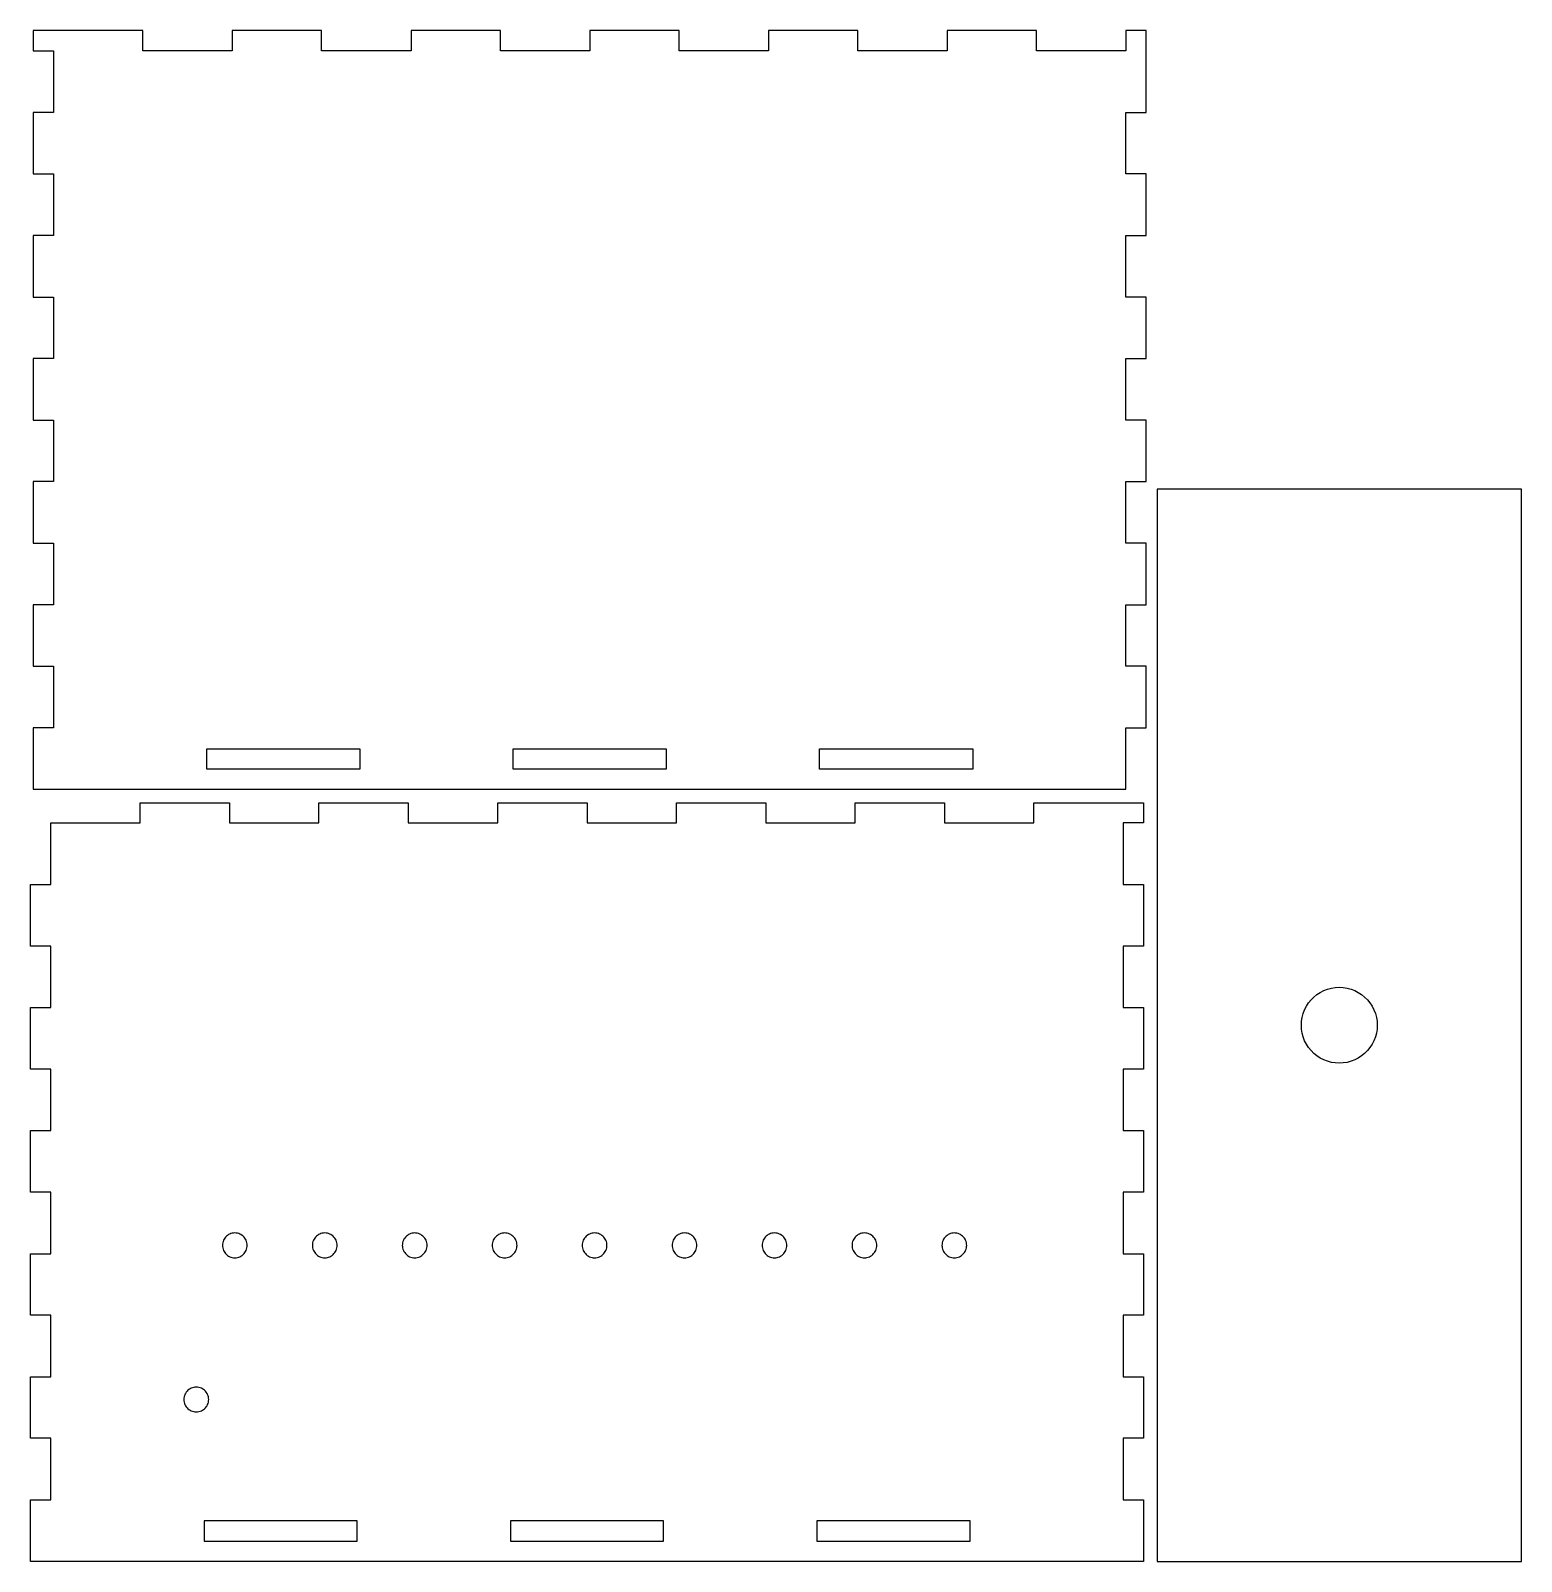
# Model space of a CAD drawing. Extents: x 3 to 297, y 3 to 597.
# Drawn here: x 2.6 to 297.4, y 2.6 to 305.3 of the extents above; entities that cross this region are included whole.
import ezdxf

# ---------------------------------------------------------------- set-up
doc = ezdxf.new("R2010")
doc.units = 0

msp = doc.modelspace()

# ---------------------------------------------------------------- linework, layer by layer
at = {"layer": 'Layer 1', "color": 7}
for points in [[(24.846016, 305.290992), (3.176669, 305.290992)], [(3.176669, 305.290992), (3.176669, 301.291)], [(24.846016, 301.291), (24.846016, 305.290992)], [(60.175784, 305.290992), (42.506932, 305.290992)], [(42.506932, 305.290992), (42.506932, 301.291)], [(60.175784, 301.291), (60.175784, 305.290992)], [(95.508198, 305.290992), (77.847283, 305.290992)], [(77.847283, 305.290992), (77.847283, 301.291)], [(95.508198, 301.291), (95.508198, 305.290992)], [(130.845904, 305.290992), (113.177051, 305.290992)], [(113.177051, 305.290992), (113.177051, 301.291)], [(130.845904, 301.291), (130.845904, 305.290992)], [(166.175672, 305.290992), (148.506819, 305.290992)], [(148.506819, 305.290992), (148.506819, 301.291)], [(166.175672, 301.291), (166.175672, 305.290992)], [(201.508086, 305.290992), (183.84717, 305.290992)], [(183.84717, 305.290992), (183.84717, 301.291)], [(201.508086, 301.291), (201.508086, 305.290992)], [(223.177433, 305.290992), (219.176938, 305.290992)], [(219.176938, 305.290992), (219.176938, 301.291)], [(223.177433, 289.124309), (223.177433, 305.290992)], [(3.176669, 301.291), (7.177164, 301.291)], [(7.177164, 301.291), (7.177164, 289.124309)], [(42.506932, 301.291), (24.846016, 301.291)], [(77.847283, 301.291), (60.175784, 301.291)], [(113.177051, 301.291), (95.508198, 301.291)], [(148.506819, 301.291), (130.845904, 301.291)], [(183.84717, 301.291), (166.175672, 301.291)], [(219.176938, 301.291), (201.508086, 301.291)], [(7.177164, 289.124309), (3.176669, 289.124309)], [(3.176669, 289.124309), (3.176669, 276.957725)], [(219.176938, 276.957725), (219.176938, 289.124309)], [(219.176938, 289.124309), (223.177433, 289.124309)], [(3.176669, 276.957725), (7.177164, 276.957725)], [(7.177164, 276.957725), (7.177164, 264.790981)], [(223.177433, 276.957725), (219.176938, 276.957725)], [(223.177433, 264.790981), (223.177433, 276.957725)], [(7.177164, 264.790981), (3.176669, 264.790981)], [(3.176669, 264.790981), (3.176669, 252.624397)], [(219.176938, 252.624397), (219.176938, 264.790981)], [(219.176938, 264.790981), (223.177433, 264.790981)], [(3.176669, 252.624397), (7.177164, 252.624397)], [(7.177164, 252.624397), (7.177164, 240.457812)], [(223.177433, 252.624397), (219.176938, 252.624397)], [(223.177433, 240.457812), (223.177433, 252.624397)], [(7.177164, 240.457812), (3.176669, 240.457812)], [(3.176669, 240.457812), (3.176669, 228.290963)], [(219.176938, 228.290963), (219.176938, 240.457812)], [(219.176938, 240.457812), (223.177433, 240.457812)], [(3.176669, 228.290963), (7.177164, 228.290963)], [(7.177164, 228.290963), (7.177164, 216.124378)], [(223.177433, 228.290963), (219.176938, 228.290963)], [(223.177433, 216.124378), (223.177433, 228.290963)], [(7.177164, 216.124378), (3.176669, 216.124378)], [(3.176669, 216.124378), (3.176669, 203.957793)], [(219.176938, 203.957793), (219.176938, 216.124378)], [(219.176938, 216.124378), (223.177433, 216.124378)], [(297.353913, 214.645065), (225.354, 214.645065)], [(225.354, 214.645065), (225.354, 2.645291)], [(297.353913, 2.645291), (297.353913, 214.645065)], [(3.176669, 203.957793), (7.177164, 203.957793)], [(7.177164, 203.957793), (7.177164, 191.791209)], [(223.177433, 203.957793), (219.176938, 203.957793)], [(223.177433, 191.791209), (223.177433, 203.957793)], [(7.177164, 191.791209), (3.176669, 191.791209)], [(3.176669, 191.791209), (3.176669, 179.624095)], [(219.176938, 179.624095), (219.176938, 191.791209)], [(219.176938, 191.791209), (223.177433, 191.791209)], [(3.176669, 179.624095), (7.177164, 179.624095)], [(7.177164, 179.624095), (7.177164, 167.458039)], [(223.177433, 179.624095), (219.176938, 179.624095)], [(223.177433, 167.458039), (223.177433, 179.624095)], [(7.177164, 167.458039), (3.176669, 167.458039)], [(3.176669, 167.458039), (3.176669, 155.29119)], [(219.176938, 155.29119), (219.176938, 167.458039)], [(219.176938, 167.458039), (223.177433, 167.458039)], [(37.466626, 163.291122), (67.74815, 163.291122)], [(37.466626, 159.291156), (37.466626, 163.291122)], [(67.74815, 163.291122), (67.74815, 159.291156)], [(98.037612, 163.291122), (128.31649, 163.291122)], [(98.037612, 159.291156), (98.037612, 163.291122)], [(128.31649, 163.291122), (128.31649, 159.291156)], [(158.605952, 163.291122), (188.887476, 163.291122)], [(158.605952, 159.291156), (158.605952, 163.291122)], [(188.887476, 163.291122), (188.887476, 159.291156)], [(67.74815, 159.291156), (37.466626, 159.291156)], [(128.31649, 159.291156), (98.037612, 159.291156)], [(188.887476, 159.291156), (158.605952, 159.291156)], [(3.176669, 155.29119), (219.176938, 155.29119)], [(24.315171, 148.644716), (24.315171, 152.644708)], [(24.315171, 152.644708), (41.976086, 152.644708)], [(41.976086, 152.644708), (41.976086, 148.644716)], [(59.644939, 148.644716), (59.644939, 152.644708)], [(59.644939, 152.644708), (77.311146, 152.644708)], [(77.311146, 152.644708), (77.311146, 148.644716)], [(94.977353, 148.644716), (94.977353, 152.644708)], [(94.977353, 152.644708), (112.646206, 152.644708)], [(112.646206, 152.644708), (112.646206, 148.644716)], [(130.312412, 148.644716), (130.312412, 152.644708)], [(130.312412, 152.644708), (147.978619, 152.644708)], [(147.978619, 152.644708), (147.978619, 148.644716)], [(165.644826, 148.644716), (165.644826, 152.644708)], [(165.644826, 152.644708), (183.311033, 152.644708)], [(183.311033, 152.644708), (183.311033, 148.644716)], [(200.97724, 148.644716), (200.97724, 152.644708)], [(200.97724, 152.644708), (222.643942, 152.644708)], [(222.643942, 152.644708), (222.643942, 148.644716)], [(6.646318, 136.478026), (6.646318, 148.644716)], [(6.646318, 148.644716), (24.315171, 148.644716)], [(41.976086, 148.644716), (59.644939, 148.644716)], [(77.311146, 148.644716), (94.977353, 148.644716)], [(112.646206, 148.644716), (130.312412, 148.644716)], [(147.978619, 148.644716), (165.644826, 148.644716)], [(183.311033, 148.644716), (200.97724, 148.644716)], [(218.646093, 148.644716), (218.646093, 136.478026)], [(222.643942, 148.644716), (218.646093, 148.644716)], [(2.645823, 124.311441), (2.645823, 136.478026)], [(2.645823, 136.478026), (6.646318, 136.478026)], [(218.646093, 136.478026), (222.643942, 136.478026)], [(222.643942, 136.478026), (222.643942, 124.311441)], [(6.646318, 124.311441), (2.645823, 124.311441)], [(6.646318, 112.144698), (6.646318, 124.311441)], [(222.643942, 124.311441), (218.646093, 124.311441)], [(218.646093, 124.311441), (218.646093, 112.144698)], [(256.945475, 114.713125), (257.604022, 115.140162)], [(257.604022, 115.140162), (258.303579, 115.497349)], [(258.303579, 115.497349), (259.036474, 115.778336)], [(259.036474, 115.778336), (259.794769, 115.981271)], [(259.794769, 115.981271), (260.569997, 116.104302)], [(260.569997, 116.104302), (261.353957, 116.145312)], [(261.353957, 116.145312), (262.137916, 116.104302)], [(262.137916, 116.104302), (262.913144, 115.981271)], [(262.913144, 115.981271), (263.671439, 115.778336)], [(263.671439, 115.778336), (264.404334, 115.497349)], [(264.404334, 115.497349), (265.103892, 115.140162)], [(265.103892, 115.140162), (265.762439, 114.713125)], [(2.645823, 99.978113), (2.645823, 112.144698)], [(2.645823, 112.144698), (6.646318, 112.144698)], [(218.646093, 112.144698), (222.643942, 112.144698)], [(222.643942, 112.144698), (222.643942, 99.978113)], [(254.502315, 111.696349), (254.858709, 112.395113)], [(254.858709, 112.395113), (255.286275, 113.053131)], [(255.286275, 113.053131), (255.780251, 113.663259)], [(255.780251, 113.663259), (256.335346, 114.219148)], [(256.335346, 114.219148), (256.945475, 114.713125)], [(265.762439, 114.713125), (266.372567, 114.219148)], [(266.372567, 114.219148), (266.927662, 113.663259)], [(266.927662, 113.663259), (267.421639, 113.053131)], [(267.421639, 113.053131), (267.849205, 112.395113)], [(267.849205, 112.395113), (268.205598, 111.696349)], [(253.854087, 108.645178), (253.895097, 109.429138)], [(253.895097, 109.429138), (254.017864, 110.204366)], [(254.017864, 110.204366), (254.221064, 110.96319)], [(254.221064, 110.96319), (254.502315, 111.696349)], [(268.205598, 111.696349), (268.48685, 110.96319)], [(268.48685, 110.96319), (268.69005, 110.204366)], [(268.69005, 110.204366), (268.812816, 109.429138)], [(268.812816, 109.429138), (268.853826, 108.645178)], [(253.895097, 107.861219), (253.854087, 108.645178)], [(254.017864, 107.086255), (253.895097, 107.861219)], [(254.221064, 106.327166), (254.017864, 107.086255)], [(254.502315, 105.594272), (254.221064, 106.327166)], [(268.48685, 106.327166), (268.205598, 105.594272)], [(268.69005, 107.086255), (268.48685, 106.327166)], [(268.812816, 107.861219), (268.69005, 107.086255)], [(268.853826, 108.645178), (268.812816, 107.861219)], [(254.858709, 104.895243), (254.502315, 105.594272)], [(255.286275, 104.237225), (254.858709, 104.895243)], [(255.780251, 103.627362), (255.286275, 104.237225)], [(256.335346, 103.071208), (255.780251, 103.627362)], [(256.945475, 102.577761), (256.335346, 103.071208)], [(266.372567, 103.071208), (265.762439, 102.577761)], [(266.927662, 103.627362), (266.372567, 103.071208)], [(267.421639, 104.237225), (266.927662, 103.627362)], [(267.849205, 104.895243), (267.421639, 104.237225)], [(268.205598, 105.594272), (267.849205, 104.895243)], [(6.646318, 99.978113), (2.645823, 99.978113)], [(6.646318, 87.811528), (6.646318, 99.978113)], [(222.643942, 99.978113), (218.646093, 99.978113)], [(218.646093, 99.978113), (218.646093, 87.811528)], [(257.604022, 102.14993), (256.945475, 102.577761)], [(258.303579, 101.793537), (257.604022, 102.14993)], [(259.036474, 101.512285), (258.303579, 101.793537)], [(259.794769, 101.309085), (259.036474, 101.512285)], [(260.569997, 101.186319), (259.794769, 101.309085)], [(261.353957, 101.145308), (260.569997, 101.186319)], [(262.137916, 101.186319), (261.353957, 101.145308)], [(262.913144, 101.309085), (262.137916, 101.186319)], [(263.671439, 101.512285), (262.913144, 101.309085)], [(264.404334, 101.793537), (263.671439, 101.512285)], [(265.103892, 102.14993), (264.404334, 101.793537)], [(265.762439, 102.577761), (265.103892, 102.14993)], [(2.645823, 75.644679), (2.645823, 87.811528)], [(2.645823, 87.811528), (6.646318, 87.811528)], [(218.646093, 87.811528), (222.643942, 87.811528)], [(222.643942, 87.811528), (222.643942, 75.644679)], [(6.646318, 75.644679), (2.645823, 75.644679)], [(6.646318, 63.478094), (6.646318, 75.644679)], [(222.643942, 75.644679), (218.646093, 75.644679)], [(218.646093, 75.644679), (218.646093, 63.478094)], [(41.195566, 66.764215), (41.034171, 66.564984)], [(41.375483, 66.945455), (41.195566, 66.764215)], [(41.57392, 67.10685), (41.375483, 66.945455)], [(41.79617, 67.24655), (41.57392, 67.10685)], [(42.015774, 67.362967), (41.79617, 67.24655)], [(42.253898, 67.455041), (42.015774, 67.362967)], [(42.505252, 67.521187), (42.253898, 67.455041)], [(42.75396, 67.561404), (42.505252, 67.521187)], [(43.015897, 67.574898), (42.75396, 67.561404)], [(43.275189, 67.561404), (43.015897, 67.574898)], [(43.523897, 67.521187), (43.275189, 67.561404)], [(43.775251, 67.455041), (43.523897, 67.521187)], [(44.016021, 67.362967), (43.775251, 67.455041)], [(44.235625, 67.24655), (44.016021, 67.362967)], [(44.455229, 67.10685), (44.235625, 67.24655)], [(44.656312, 66.945455), (44.455229, 67.10685)], [(44.836229, 66.764215), (44.656312, 66.945455)], [(44.994978, 66.564984), (44.836229, 66.764215)], [(58.972898, 66.764215), (58.814148, 66.564984)], [(59.15546, 66.945455), (58.972898, 66.764215)], [(59.353898, 67.10685), (59.15546, 66.945455)], [(59.570856, 67.24655), (59.353898, 67.10685)], [(59.798397, 67.362967), (59.570856, 67.24655)], [(60.039168, 67.455041), (59.798397, 67.362967)], [(60.28523, 67.521187), (60.039168, 67.455041)], [(60.53923, 67.561404), (60.28523, 67.521187)], [(60.795875, 67.574898), (60.53923, 67.561404)], [(61.049875, 67.561404), (60.795875, 67.574898)], [(61.303874, 67.521187), (61.049875, 67.561404)], [(61.552582, 67.455041), (61.303874, 67.521187)], [(61.790707, 67.362967), (61.552582, 67.455041)], [(62.020894, 67.24655), (61.790707, 67.362967)], [(62.235207, 67.10685), (62.020894, 67.24655)], [(62.433644, 66.945455), (62.235207, 67.10685)], [(62.616206, 66.764215), (62.433644, 66.945455)], [(62.777602, 66.564984), (62.616206, 66.764215)], [(76.752876, 66.764215), (76.594126, 66.564984)], [(76.935438, 66.945455), (76.752876, 66.764215)], [(77.133875, 67.10685), (76.935438, 66.945455)], [(77.350833, 67.24655), (77.133875, 67.10685)], [(77.578375, 67.362967), (77.350833, 67.24655)], [(77.819145, 67.455041), (77.578375, 67.362967)], [(78.065207, 67.521187), (77.819145, 67.455041)], [(78.319207, 67.561404), (78.065207, 67.521187)], [(78.575853, 67.574898), (78.319207, 67.561404)], [(78.829852, 67.561404), (78.575853, 67.574898)], [(79.083852, 67.521187), (78.829852, 67.561404)], [(79.33256, 67.455041), (79.083852, 67.521187)], [(79.573331, 67.362967), (79.33256, 67.455041)], [(79.800872, 67.24655), (79.573331, 67.362967)], [(80.015184, 67.10685), (79.800872, 67.24655)], [(80.213621, 66.945455), (80.015184, 67.10685)], [(80.396184, 66.764215), (80.213621, 66.945455)], [(80.557579, 66.564984), (80.396184, 66.764215)], [(94.532853, 66.764215), (94.374104, 66.564984)], [(94.715416, 66.945455), (94.532853, 66.764215)], [(94.913853, 67.10685), (94.715416, 66.945455)], [(95.130811, 67.24655), (94.913853, 67.10685)], [(95.358352, 67.362967), (95.130811, 67.24655)], [(95.599123, 67.455041), (95.358352, 67.362967)], [(95.845185, 67.521187), (95.599123, 67.455041)], [(96.099185, 67.561404), (95.845185, 67.521187)], [(96.35583, 67.574898), (96.099185, 67.561404)], [(96.60983, 67.561404), (96.35583, 67.574898)], [(96.86383, 67.521187), (96.60983, 67.561404)], [(97.112538, 67.455041), (96.86383, 67.521187)], [(97.350662, 67.362967), (97.112538, 67.455041)], [(97.58085, 67.24655), (97.350662, 67.362967)], [(97.795162, 67.10685), (97.58085, 67.24655)], [(97.993599, 66.945455), (97.795162, 67.10685)], [(98.176161, 66.764215), (97.993599, 66.945455)], [(98.337557, 66.564984), (98.176161, 66.764215)], [(112.312831, 66.764215), (112.154081, 66.564984)], [(112.495393, 66.945455), (112.312831, 66.764215)], [(112.693831, 67.10685), (112.495393, 66.945455)], [(112.910789, 67.24655), (112.693831, 67.10685)], [(113.13833, 67.362967), (112.910789, 67.24655)], [(113.3791, 67.455041), (113.13833, 67.362967)], [(113.625163, 67.521187), (113.3791, 67.455041)], [(113.879162, 67.561404), (113.625163, 67.521187)], [(114.135808, 67.574898), (113.879162, 67.561404)], [(114.389808, 67.561404), (114.135808, 67.574898)], [(114.643807, 67.521187), (114.389808, 67.561404)], [(114.892515, 67.455041), (114.643807, 67.521187)], [(115.133286, 67.362967), (114.892515, 67.455041)], [(115.360827, 67.24655), (115.133286, 67.362967)], [(115.575139, 67.10685), (115.360827, 67.24655)], [(115.773577, 66.945455), (115.575139, 67.10685)], [(115.956139, 66.764215), (115.773577, 66.945455)], [(116.117535, 66.564984), (115.956139, 66.764215)], [(130.092809, 66.764215), (129.934059, 66.564984)], [(130.275371, 66.945455), (130.092809, 66.764215)], [(130.473808, 67.10685), (130.275371, 66.945455)], [(130.690766, 67.24655), (130.473808, 67.10685)], [(130.918308, 67.362967), (130.690766, 67.24655)], [(131.159078, 67.455041), (130.918308, 67.362967)], [(131.40514, 67.521187), (131.159078, 67.455041)], [(131.65914, 67.561404), (131.40514, 67.521187)], [(131.915785, 67.574898), (131.65914, 67.561404)], [(132.169785, 67.561404), (131.915785, 67.574898)], [(132.423785, 67.521187), (132.169785, 67.561404)], [(132.672493, 67.455041), (132.423785, 67.521187)], [(132.910618, 67.362967), (132.672493, 67.455041)], [(133.140805, 67.24655), (132.910618, 67.362967)], [(133.355117, 67.10685), (133.140805, 67.24655)], [(133.553554, 66.945455), (133.355117, 67.10685)], [(133.736117, 66.764215), (133.553554, 66.945455)], [(133.897512, 66.564984), (133.736117, 66.764215)], [(147.872786, 66.764215), (147.714036, 66.564984)], [(148.055348, 66.945455), (147.872786, 66.764215)], [(148.253786, 67.10685), (148.055348, 66.945455)], [(148.470744, 67.24655), (148.253786, 67.10685)], [(148.698285, 67.362967), (148.470744, 67.24655)], [(148.939056, 67.455041), (148.698285, 67.362967)], [(149.185118, 67.521187), (148.939056, 67.455041)], [(149.439118, 67.561404), (149.185118, 67.521187)], [(149.695763, 67.574898), (149.439118, 67.561404)], [(149.949763, 67.561404), (149.695763, 67.574898)], [(150.203762, 67.521187), (149.949763, 67.561404)], [(150.45247, 67.455041), (150.203762, 67.521187)], [(150.693241, 67.362967), (150.45247, 67.455041)], [(150.920782, 67.24655), (150.693241, 67.362967)], [(151.135095, 67.10685), (150.920782, 67.24655)], [(151.333532, 66.945455), (151.135095, 67.10685)], [(151.516094, 66.764215), (151.333532, 66.945455)], [(151.67749, 66.564984), (151.516094, 66.764215)], [(165.652764, 66.764215), (165.494014, 66.564984)], [(165.835326, 66.945455), (165.652764, 66.764215)], [(166.033763, 67.10685), (165.835326, 66.945455)], [(166.250721, 67.24655), (166.033763, 67.10685)], [(166.478263, 67.362967), (166.250721, 67.24655)], [(166.719033, 67.455041), (166.478263, 67.362967)], [(166.965095, 67.521187), (166.719033, 67.455041)], [(167.219095, 67.561404), (166.965095, 67.521187)], [(167.475741, 67.574898), (167.219095, 67.561404)], [(167.72974, 67.561404), (167.475741, 67.574898)], [(167.98374, 67.521187), (167.72974, 67.561404)], [(168.232448, 67.455041), (167.98374, 67.521187)], [(168.470573, 67.362967), (168.232448, 67.455041)], [(168.70076, 67.24655), (168.470573, 67.362967)], [(168.915072, 67.10685), (168.70076, 67.24655)], [(169.113509, 66.945455), (168.915072, 67.10685)], [(169.296072, 66.764215), (169.113509, 66.945455)], [(169.457467, 66.564984), (169.296072, 66.764215)], [(183.432741, 66.764215), (183.273992, 66.564984)], [(183.615304, 66.945455), (183.432741, 66.764215)], [(183.813741, 67.10685), (183.615304, 66.945455)], [(184.030699, 67.24655), (183.813741, 67.10685)], [(184.25824, 67.362967), (184.030699, 67.24655)], [(184.499011, 67.455041), (184.25824, 67.362967)], [(184.745073, 67.521187), (184.499011, 67.455041)], [(184.999073, 67.561404), (184.745073, 67.521187)], [(185.255718, 67.574898), (184.999073, 67.561404)], [(185.509718, 67.561404), (185.255718, 67.574898)], [(185.763718, 67.521187), (185.509718, 67.561404)], [(186.012426, 67.455041), (185.763718, 67.521187)], [(186.253196, 67.362967), (186.012426, 67.455041)], [(186.480738, 67.24655), (186.253196, 67.362967)], [(186.69505, 67.10685), (186.480738, 67.24655)], [(186.893487, 66.945455), (186.69505, 67.10685)], [(187.076049, 66.764215), (186.893487, 66.945455)], [(187.237445, 66.564984), (187.076049, 66.764215)], [(40.576442, 65.380975), (40.565859, 65.124859)], [(40.565859, 65.124859), (40.576442, 64.868743)], [(40.61613, 65.634181), (40.576442, 65.380975)], [(40.576442, 64.868743), (40.61613, 64.615537)], [(40.684921, 65.881831), (40.61613, 65.634181)], [(40.61613, 64.615537), (40.684921, 64.367622)], [(40.774879, 66.121279), (40.684921, 65.881831)], [(40.684921, 64.367622), (40.774879, 64.128439)], [(40.893942, 66.349878), (40.774879, 66.121279)], [(40.774879, 64.128439), (40.893942, 63.89984)], [(41.034171, 66.564984), (40.893942, 66.349878)], [(40.893942, 63.89984), (41.034171, 63.684734)], [(41.034171, 63.684734), (41.195566, 63.485503)], [(44.836229, 63.485503), (44.994978, 63.684734)], [(45.135207, 66.349878), (44.994978, 66.564984)], [(44.994978, 63.684734), (45.135207, 63.89984)], [(45.25427, 66.121279), (45.135207, 66.349878)], [(45.135207, 63.89984), (45.25427, 64.128439)], [(45.344228, 65.881831), (45.25427, 66.121279)], [(45.25427, 64.128439), (45.344228, 64.367622)], [(45.415665, 65.634181), (45.344228, 65.881831)], [(45.344228, 64.367622), (45.415665, 64.615537)], [(45.455353, 65.380975), (45.415665, 65.634181)], [(45.415665, 64.615537), (45.455353, 64.868743)], [(45.465936, 65.124859), (45.455353, 65.380975)], [(45.455353, 64.868743), (45.465936, 65.124859)], [(58.359066, 65.380975), (58.345836, 65.124859)], [(58.345836, 65.124859), (58.359066, 64.868743)], [(58.398753, 65.634181), (58.359066, 65.380975)], [(58.359066, 64.868743), (58.398753, 64.615537)], [(58.464899, 65.881831), (58.398753, 65.634181)], [(58.398753, 64.615537), (58.464899, 64.367622)], [(58.557503, 66.121279), (58.464899, 65.881831)], [(58.464899, 64.367622), (58.557503, 64.128439)], [(58.673919, 66.349878), (58.557503, 66.121279)], [(58.557503, 64.128439), (58.673919, 63.89984)], [(58.814148, 66.564984), (58.673919, 66.349878)], [(58.673919, 63.89984), (58.814148, 63.684734)], [(58.814148, 63.684734), (58.972898, 63.485503)], [(62.616206, 63.485503), (62.777602, 63.684734)], [(62.917831, 66.349878), (62.777602, 66.564984)], [(62.777602, 63.684734), (62.917831, 63.89984)], [(63.034247, 66.121279), (62.917831, 66.349878)], [(62.917831, 63.89984), (63.034247, 64.128439)], [(63.124205, 65.881831), (63.034247, 66.121279)], [(63.034247, 64.128439), (63.124205, 64.367622)], [(63.190351, 65.634181), (63.124205, 65.881831)], [(63.124205, 64.367622), (63.190351, 64.615537)], [(63.232684, 65.380975), (63.190351, 65.634181)], [(63.190351, 64.615537), (63.232684, 64.868743)], [(63.245914, 65.124859), (63.232684, 65.380975)], [(63.232684, 64.868743), (63.245914, 65.124859)], [(76.139043, 65.380975), (76.125814, 65.124859)], [(76.125814, 65.124859), (76.139043, 64.868743)], [(76.178731, 65.634181), (76.139043, 65.380975)], [(76.139043, 64.868743), (76.178731, 64.615537)], [(76.244876, 65.881831), (76.178731, 65.634181)], [(76.178731, 64.615537), (76.244876, 64.367622)], [(76.33748, 66.121279), (76.244876, 65.881831)], [(76.244876, 64.367622), (76.33748, 64.128439)], [(76.453897, 66.349878), (76.33748, 66.121279)], [(76.33748, 64.128439), (76.453897, 63.89984)], [(76.594126, 66.564984), (76.453897, 66.349878)], [(76.453897, 63.89984), (76.594126, 63.684734)], [(76.594126, 63.684734), (76.752876, 63.485503)], [(80.396184, 63.485503), (80.557579, 63.684734)], [(80.697808, 66.349878), (80.557579, 66.564984)], [(80.557579, 63.684734), (80.697808, 63.89984)], [(80.814225, 66.121279), (80.697808, 66.349878)], [(80.697808, 63.89984), (80.814225, 64.128439)], [(80.904183, 65.881831), (80.814225, 66.121279)], [(80.814225, 64.128439), (80.904183, 64.367622)], [(80.970329, 65.634181), (80.904183, 65.881831)], [(80.904183, 64.367622), (80.970329, 64.615537)], [(81.012662, 65.380975), (80.970329, 65.634181)], [(80.970329, 64.615537), (81.012662, 64.868743)], [(81.025891, 65.124859), (81.012662, 65.380975)], [(81.012662, 64.868743), (81.025891, 65.124859)], [(93.919021, 65.380975), (93.905792, 65.124859)], [(93.905792, 65.124859), (93.919021, 64.868743)], [(93.958708, 65.634181), (93.919021, 65.380975)], [(93.919021, 64.868743), (93.958708, 64.615537)], [(94.024854, 65.881831), (93.958708, 65.634181)], [(93.958708, 64.615537), (94.024854, 64.367622)], [(94.117458, 66.121279), (94.024854, 65.881831)], [(94.024854, 64.367622), (94.117458, 64.128439)], [(94.233875, 66.349878), (94.117458, 66.121279)], [(94.117458, 64.128439), (94.233875, 63.89984)], [(94.374104, 66.564984), (94.233875, 66.349878)], [(94.233875, 63.89984), (94.374104, 63.684734)], [(94.374104, 63.684734), (94.532853, 63.485503)], [(98.176161, 63.485503), (98.337557, 63.684734)], [(98.477786, 66.349878), (98.337557, 66.564984)], [(98.337557, 63.684734), (98.477786, 63.89984)], [(98.594202, 66.121279), (98.477786, 66.349878)], [(98.477786, 63.89984), (98.594202, 64.128439)], [(98.684161, 65.881831), (98.594202, 66.121279)], [(98.594202, 64.128439), (98.684161, 64.367622)], [(98.750306, 65.634181), (98.684161, 65.881831)], [(98.684161, 64.367622), (98.750306, 64.615537)], [(98.79264, 65.380975), (98.750306, 65.634181)], [(98.750306, 64.615537), (98.79264, 64.868743)], [(98.805869, 65.124859), (98.79264, 65.380975)], [(98.79264, 64.868743), (98.805869, 65.124859)], [(111.698998, 65.380975), (111.685769, 65.124859)], [(111.685769, 65.124859), (111.698998, 64.868743)], [(111.738686, 65.634181), (111.698998, 65.380975)], [(111.698998, 64.868743), (111.738686, 64.615537)], [(111.804832, 65.881831), (111.738686, 65.634181)], [(111.738686, 64.615537), (111.804832, 64.367622)], [(111.897436, 66.121279), (111.804832, 65.881831)], [(111.804832, 64.367622), (111.897436, 64.128439)], [(112.013852, 66.349878), (111.897436, 66.121279)], [(111.897436, 64.128439), (112.013852, 63.89984)], [(112.154081, 66.564984), (112.013852, 66.349878)], [(112.013852, 63.89984), (112.154081, 63.684734)], [(112.154081, 63.684734), (112.312831, 63.485503)], [(115.956139, 63.485503), (116.117535, 63.684734)], [(116.257764, 66.349878), (116.117535, 66.564984)], [(116.117535, 63.684734), (116.257764, 63.89984)], [(116.37418, 66.121279), (116.257764, 66.349878)], [(116.257764, 63.89984), (116.37418, 64.128439)], [(116.464138, 65.881831), (116.37418, 66.121279)], [(116.37418, 64.128439), (116.464138, 64.367622)], [(116.530284, 65.634181), (116.464138, 65.881831)], [(116.464138, 64.367622), (116.530284, 64.615537)], [(116.572617, 65.380975), (116.530284, 65.634181)], [(116.530284, 64.615537), (116.572617, 64.868743)], [(116.585846, 65.124859), (116.572617, 65.380975)], [(116.572617, 64.868743), (116.585846, 65.124859)], [(129.478976, 65.380975), (129.465747, 65.124859)], [(129.465747, 65.124859), (129.478976, 64.868743)], [(129.518663, 65.634181), (129.478976, 65.380975)], [(129.478976, 64.868743), (129.518663, 64.615537)], [(129.584809, 65.881831), (129.518663, 65.634181)], [(129.518663, 64.615537), (129.584809, 64.367622)], [(129.677413, 66.121279), (129.584809, 65.881831)], [(129.584809, 64.367622), (129.677413, 64.128439)], [(129.79383, 66.349878), (129.677413, 66.121279)], [(129.677413, 64.128439), (129.79383, 63.89984)], [(129.934059, 66.564984), (129.79383, 66.349878)], [(129.79383, 63.89984), (129.934059, 63.684734)], [(129.934059, 63.684734), (130.092809, 63.485503)], [(133.736117, 63.485503), (133.897512, 63.684734)], [(134.037741, 66.349878), (133.897512, 66.564984)], [(133.897512, 63.684734), (134.037741, 63.89984)], [(134.154158, 66.121279), (134.037741, 66.349878)], [(134.037741, 63.89984), (134.154158, 64.128439)], [(134.244116, 65.881831), (134.154158, 66.121279)], [(134.154158, 64.128439), (134.244116, 64.367622)], [(134.310262, 65.634181), (134.244116, 65.881831)], [(134.244116, 64.367622), (134.310262, 64.615537)], [(134.352595, 65.380975), (134.310262, 65.634181)], [(134.310262, 64.615537), (134.352595, 64.868743)], [(134.365824, 65.124859), (134.352595, 65.380975)], [(134.352595, 64.868743), (134.365824, 65.124859)], [(147.258954, 65.380975), (147.245724, 65.124859)], [(147.245724, 65.124859), (147.258954, 64.868743)], [(147.298641, 65.634181), (147.258954, 65.380975)], [(147.258954, 64.868743), (147.298641, 64.615537)], [(147.364787, 65.881831), (147.298641, 65.634181)], [(147.298641, 64.615537), (147.364787, 64.367622)], [(147.457391, 66.121279), (147.364787, 65.881831)], [(147.364787, 64.367622), (147.457391, 64.128439)], [(147.573807, 66.349878), (147.457391, 66.121279)], [(147.457391, 64.128439), (147.573807, 63.89984)], [(147.714036, 66.564984), (147.573807, 66.349878)], [(147.573807, 63.89984), (147.714036, 63.684734)], [(147.714036, 63.684734), (147.872786, 63.485503)], [(151.516094, 63.485503), (151.67749, 63.684734)], [(151.817719, 66.349878), (151.67749, 66.564984)], [(151.67749, 63.684734), (151.817719, 63.89984)], [(151.934135, 66.121279), (151.817719, 66.349878)], [(151.817719, 63.89984), (151.934135, 64.128439)], [(152.024093, 65.881831), (151.934135, 66.121279)], [(151.934135, 64.128439), (152.024093, 64.367622)], [(152.090239, 65.634181), (152.024093, 65.881831)], [(152.024093, 64.367622), (152.090239, 64.615537)], [(152.132572, 65.380975), (152.090239, 65.634181)], [(152.090239, 64.615537), (152.132572, 64.868743)], [(152.145802, 65.124859), (152.132572, 65.380975)], [(152.132572, 64.868743), (152.145802, 65.124859)], [(165.038931, 65.380975), (165.025702, 65.124859)], [(165.025702, 65.124859), (165.038931, 64.868743)], [(165.078619, 65.634181), (165.038931, 65.380975)], [(165.038931, 64.868743), (165.078619, 64.615537)], [(165.144764, 65.881831), (165.078619, 65.634181)], [(165.078619, 64.615537), (165.144764, 64.367622)], [(165.237368, 66.121279), (165.144764, 65.881831)], [(165.144764, 64.367622), (165.237368, 64.128439)], [(165.353785, 66.349878), (165.237368, 66.121279)], [(165.237368, 64.128439), (165.353785, 63.89984)], [(165.494014, 66.564984), (165.353785, 66.349878)], [(165.353785, 63.89984), (165.494014, 63.684734)], [(165.494014, 63.684734), (165.652764, 63.485503)], [(169.296072, 63.485503), (169.457467, 63.684734)], [(169.597696, 66.349878), (169.457467, 66.564984)], [(169.457467, 63.684734), (169.597696, 63.89984)], [(169.714113, 66.121279), (169.597696, 66.349878)], [(169.597696, 63.89984), (169.714113, 64.128439)], [(169.804071, 65.881831), (169.714113, 66.121279)], [(169.714113, 64.128439), (169.804071, 64.367622)], [(169.870217, 65.634181), (169.804071, 65.881831)], [(169.804071, 64.367622), (169.870217, 64.615537)], [(169.91255, 65.380975), (169.870217, 65.634181)], [(169.870217, 64.615537), (169.91255, 64.868743)], [(169.925779, 65.124859), (169.91255, 65.380975)], [(169.91255, 64.868743), (169.925779, 65.124859)], [(182.818909, 65.380975), (182.80568, 65.124859)], [(182.80568, 65.124859), (182.818909, 64.868743)], [(182.858596, 65.634181), (182.818909, 65.380975)], [(182.818909, 64.868743), (182.858596, 64.615537)], [(182.924742, 65.881831), (182.858596, 65.634181)], [(182.858596, 64.615537), (182.924742, 64.367622)], [(183.017346, 66.121279), (182.924742, 65.881831)], [(182.924742, 64.367622), (183.017346, 64.128439)], [(183.133763, 66.349878), (183.017346, 66.121279)], [(183.017346, 64.128439), (183.133763, 63.89984)], [(183.273992, 66.564984), (183.133763, 66.349878)], [(183.133763, 63.89984), (183.273992, 63.684734)], [(183.273992, 63.684734), (183.432741, 63.485503)], [(187.076049, 63.485503), (187.237445, 63.684734)], [(187.377674, 66.349878), (187.237445, 66.564984)], [(187.237445, 63.684734), (187.377674, 63.89984)], [(187.49409, 66.121279), (187.377674, 66.349878)], [(187.377674, 63.89984), (187.49409, 64.128439)], [(187.584049, 65.881831), (187.49409, 66.121279)], [(187.49409, 64.128439), (187.584049, 64.367622)], [(187.650194, 65.634181), (187.584049, 65.881831)], [(187.584049, 64.367622), (187.650194, 64.615537)], [(187.692528, 65.380975), (187.650194, 65.634181)], [(187.650194, 64.615537), (187.692528, 64.868743)], [(187.705757, 65.124859), (187.692528, 65.380975)], [(187.692528, 64.868743), (187.705757, 65.124859)], [(2.645823, 51.31151), (2.645823, 63.478094)], [(2.645823, 63.478094), (6.646318, 63.478094)], [(41.195566, 63.485503), (41.375483, 63.303999)], [(41.375483, 63.303999), (41.57392, 63.142603)], [(41.57392, 63.142603), (41.79617, 63.002903)], [(41.79617, 63.002903), (42.015774, 62.886751)], [(42.015774, 62.886751), (42.253898, 62.794676)], [(42.253898, 62.794676), (42.505252, 62.728266)], [(42.505252, 62.728266), (42.75396, 62.688314)], [(42.75396, 62.688314), (43.015897, 62.67482)], [(43.015897, 62.67482), (43.275189, 62.688314)], [(43.275189, 62.688314), (43.523897, 62.728266)], [(43.523897, 62.728266), (43.775251, 62.794676)], [(43.775251, 62.794676), (44.016021, 62.886751)], [(44.016021, 62.886751), (44.235625, 63.002903)], [(44.235625, 63.002903), (44.455229, 63.142603)], [(44.455229, 63.142603), (44.656312, 63.303999)], [(44.656312, 63.303999), (44.836229, 63.485503)], [(58.972898, 63.485503), (59.15546, 63.303999)], [(59.15546, 63.303999), (59.353898, 63.142603)], [(59.353898, 63.142603), (59.570856, 63.002903)], [(59.570856, 63.002903), (59.798397, 62.886751)], [(59.798397, 62.886751), (60.039168, 62.794676)], [(60.039168, 62.794676), (60.28523, 62.728266)], [(60.28523, 62.728266), (60.53923, 62.688314)], [(60.53923, 62.688314), (60.795875, 62.67482)], [(60.795875, 62.67482), (61.049875, 62.688314)], [(61.049875, 62.688314), (61.303874, 62.728266)], [(61.303874, 62.728266), (61.552582, 62.794676)], [(61.552582, 62.794676), (61.790707, 62.886751)], [(61.790707, 62.886751), (62.020894, 63.002903)], [(62.020894, 63.002903), (62.235207, 63.142603)], [(62.235207, 63.142603), (62.433644, 63.303999)], [(62.433644, 63.303999), (62.616206, 63.485503)], [(76.752876, 63.485503), (76.935438, 63.303999)], [(76.935438, 63.303999), (77.133875, 63.142603)], [(77.133875, 63.142603), (77.350833, 63.002903)], [(77.350833, 63.002903), (77.578375, 62.886751)], [(77.578375, 62.886751), (77.819145, 62.794676)], [(77.819145, 62.794676), (78.065207, 62.728266)], [(78.065207, 62.728266), (78.319207, 62.688314)], [(78.319207, 62.688314), (78.575853, 62.67482)], [(78.575853, 62.67482), (78.829852, 62.688314)], [(78.829852, 62.688314), (79.083852, 62.728266)], [(79.083852, 62.728266), (79.33256, 62.794676)], [(79.33256, 62.794676), (79.573331, 62.886751)], [(79.573331, 62.886751), (79.800872, 63.002903)], [(79.800872, 63.002903), (80.015184, 63.142603)], [(80.015184, 63.142603), (80.213621, 63.303999)], [(80.213621, 63.303999), (80.396184, 63.485503)], [(94.532853, 63.485503), (94.715416, 63.303999)], [(94.715416, 63.303999), (94.913853, 63.142603)], [(94.913853, 63.142603), (95.130811, 63.002903)], [(95.130811, 63.002903), (95.358352, 62.886751)], [(95.358352, 62.886751), (95.599123, 62.794676)], [(95.599123, 62.794676), (95.845185, 62.728266)], [(95.845185, 62.728266), (96.099185, 62.688314)], [(96.099185, 62.688314), (96.35583, 62.67482)], [(96.35583, 62.67482), (96.60983, 62.688314)], [(96.60983, 62.688314), (96.86383, 62.728266)], [(96.86383, 62.728266), (97.112538, 62.794676)], [(97.112538, 62.794676), (97.350662, 62.886751)], [(97.350662, 62.886751), (97.58085, 63.002903)], [(97.58085, 63.002903), (97.795162, 63.142603)], [(97.795162, 63.142603), (97.993599, 63.303999)], [(97.993599, 63.303999), (98.176161, 63.485503)], [(112.312831, 63.485503), (112.495393, 63.303999)], [(112.495393, 63.303999), (112.693831, 63.142603)], [(112.693831, 63.142603), (112.910789, 63.002903)], [(112.910789, 63.002903), (113.13833, 62.886751)], [(113.13833, 62.886751), (113.3791, 62.794676)], [(113.3791, 62.794676), (113.625163, 62.728266)], [(113.625163, 62.728266), (113.879162, 62.688314)], [(113.879162, 62.688314), (114.135808, 62.67482)], [(114.135808, 62.67482), (114.389808, 62.688314)], [(114.389808, 62.688314), (114.643807, 62.728266)], [(114.643807, 62.728266), (114.892515, 62.794676)], [(114.892515, 62.794676), (115.133286, 62.886751)], [(115.133286, 62.886751), (115.360827, 63.002903)], [(115.360827, 63.002903), (115.575139, 63.142603)], [(115.575139, 63.142603), (115.773577, 63.303999)], [(115.773577, 63.303999), (115.956139, 63.485503)], [(130.092809, 63.485503), (130.275371, 63.303999)], [(130.275371, 63.303999), (130.473808, 63.142603)], [(130.473808, 63.142603), (130.690766, 63.002903)], [(130.690766, 63.002903), (130.918308, 62.886751)], [(130.918308, 62.886751), (131.159078, 62.794676)], [(131.159078, 62.794676), (131.40514, 62.728266)], [(131.40514, 62.728266), (131.65914, 62.688314)], [(131.65914, 62.688314), (131.915785, 62.67482)], [(131.915785, 62.67482), (132.169785, 62.688314)], [(132.169785, 62.688314), (132.423785, 62.728266)], [(132.423785, 62.728266), (132.672493, 62.794676)], [(132.672493, 62.794676), (132.910618, 62.886751)], [(132.910618, 62.886751), (133.140805, 63.002903)], [(133.140805, 63.002903), (133.355117, 63.142603)], [(133.355117, 63.142603), (133.553554, 63.303999)], [(133.553554, 63.303999), (133.736117, 63.485503)], [(147.872786, 63.485503), (148.055348, 63.303999)], [(148.055348, 63.303999), (148.253786, 63.142603)], [(148.253786, 63.142603), (148.470744, 63.002903)], [(148.470744, 63.002903), (148.698285, 62.886751)], [(148.698285, 62.886751), (148.939056, 62.794676)], [(148.939056, 62.794676), (149.185118, 62.728266)], [(149.185118, 62.728266), (149.439118, 62.688314)], [(149.439118, 62.688314), (149.695763, 62.67482)], [(149.695763, 62.67482), (149.949763, 62.688314)], [(149.949763, 62.688314), (150.203762, 62.728266)], [(150.203762, 62.728266), (150.45247, 62.794676)], [(150.45247, 62.794676), (150.693241, 62.886751)], [(150.693241, 62.886751), (150.920782, 63.002903)], [(150.920782, 63.002903), (151.135095, 63.142603)], [(151.135095, 63.142603), (151.333532, 63.303999)], [(151.333532, 63.303999), (151.516094, 63.485503)], [(165.652764, 63.485503), (165.835326, 63.303999)], [(165.835326, 63.303999), (166.033763, 63.142603)], [(166.033763, 63.142603), (166.250721, 63.002903)], [(166.250721, 63.002903), (166.478263, 62.886751)], [(166.478263, 62.886751), (166.719033, 62.794676)], [(166.719033, 62.794676), (166.965095, 62.728266)], [(166.965095, 62.728266), (167.219095, 62.688314)], [(167.219095, 62.688314), (167.475741, 62.67482)], [(167.475741, 62.67482), (167.72974, 62.688314)], [(167.72974, 62.688314), (167.98374, 62.728266)], [(167.98374, 62.728266), (168.232448, 62.794676)], [(168.232448, 62.794676), (168.470573, 62.886751)], [(168.470573, 62.886751), (168.70076, 63.002903)], [(168.70076, 63.002903), (168.915072, 63.142603)], [(168.915072, 63.142603), (169.113509, 63.303999)], [(169.113509, 63.303999), (169.296072, 63.485503)], [(183.432741, 63.485503), (183.615304, 63.303999)], [(183.615304, 63.303999), (183.813741, 63.142603)], [(183.813741, 63.142603), (184.030699, 63.002903)], [(184.030699, 63.002903), (184.25824, 62.886751)], [(184.25824, 62.886751), (184.499011, 62.794676)], [(184.499011, 62.794676), (184.745073, 62.728266)], [(184.745073, 62.728266), (184.999073, 62.688314)], [(184.999073, 62.688314), (185.255718, 62.67482)], [(185.255718, 62.67482), (185.509718, 62.688314)], [(185.509718, 62.688314), (185.763718, 62.728266)], [(185.763718, 62.728266), (186.012426, 62.794676)], [(186.012426, 62.794676), (186.253196, 62.886751)], [(186.253196, 62.886751), (186.480738, 63.002903)], [(186.480738, 63.002903), (186.69505, 63.142603)], [(186.69505, 63.142603), (186.893487, 63.303999)], [(186.893487, 63.303999), (187.076049, 63.485503)], [(218.646093, 63.478094), (222.643942, 63.478094)], [(222.643942, 63.478094), (222.643942, 51.31151)], [(6.646318, 51.31151), (2.645823, 51.31151)], [(6.646318, 39.144925), (6.646318, 51.31151)], [(222.643942, 51.31151), (218.646093, 51.31151)], [(218.646093, 51.31151), (218.646093, 39.144925)], [(2.645823, 26.977811), (2.645823, 39.144925)], [(2.645823, 39.144925), (6.646318, 39.144925)], [(33.755492, 36.465758), (33.575576, 36.283989)], [(33.95393, 36.626889), (33.755492, 36.465758)], [(34.176179, 36.766853), (33.95393, 36.626889)], [(34.395783, 36.88274), (34.176179, 36.766853)], [(34.633908, 36.974815), (34.395783, 36.88274)], [(34.885262, 37.040961), (34.633908, 36.974815)], [(35.13397, 37.081971), (34.885262, 37.040961)], [(35.395907, 37.094936), (35.13397, 37.081971)], [(35.655198, 37.081971), (35.395907, 37.094936)], [(35.903906, 37.040961), (35.655198, 37.081971)], [(36.15526, 36.974815), (35.903906, 37.040961)], [(36.396031, 36.88274), (36.15526, 36.974815)], [(36.615635, 36.766853), (36.396031, 36.88274)], [(36.835239, 36.626889), (36.615635, 36.766853)], [(37.036322, 36.465758), (36.835239, 36.626889)], [(37.216238, 36.283989), (37.036322, 36.465758)], [(218.646093, 39.144925), (222.643942, 39.144925)], [(222.643942, 39.144925), (222.643942, 26.977811)], [(32.956452, 34.900749), (32.945868, 34.644897)], [(32.945868, 34.644897), (32.956452, 34.388781)], [(32.996139, 35.153955), (32.956452, 34.900749)], [(32.956452, 34.388781), (32.996139, 34.13584)], [(33.064931, 35.401869), (32.996139, 35.153955)], [(32.996139, 34.13584), (33.064931, 33.887925)], [(33.154889, 35.641846), (33.064931, 35.401869)], [(33.064931, 33.887925), (33.154889, 33.647949)], [(33.273951, 35.869917), (33.154889, 35.641846)], [(33.154889, 33.647949), (33.273951, 33.419878)], [(33.41418, 36.084758), (33.273951, 35.869917)], [(33.273951, 33.419878), (33.41418, 33.204772)], [(33.575576, 36.283989), (33.41418, 36.084758)], [(37.374988, 36.084758), (37.216238, 36.283989)], [(37.515217, 35.869917), (37.374988, 36.084758)], [(37.374988, 33.204772), (37.515217, 33.419878)], [(37.634279, 35.641846), (37.515217, 35.869917)], [(37.515217, 33.419878), (37.634279, 33.647949)], [(37.724237, 35.401869), (37.634279, 35.641846)], [(37.634279, 33.647949), (37.724237, 33.887925)], [(37.795675, 35.153955), (37.724237, 35.401869)], [(37.724237, 33.887925), (37.795675, 34.13584)], [(37.835362, 34.900749), (37.795675, 35.153955)], [(37.795675, 34.13584), (37.835362, 34.388781)], [(37.845946, 34.644897), (37.835362, 34.900749)], [(37.835362, 34.388781), (37.845946, 34.644897)], [(33.41418, 33.204772), (33.575576, 33.005806)], [(33.575576, 33.005806), (33.755492, 32.823773)], [(33.755492, 32.823773), (33.95393, 32.662906)], [(33.95393, 32.662906), (34.176179, 32.522942)], [(34.176179, 32.522942), (34.395783, 32.40679)], [(34.395783, 32.40679), (34.633908, 32.314979)], [(34.633908, 32.314979), (34.885262, 32.248834)], [(34.885262, 32.248834), (35.13397, 32.207823)], [(35.13397, 32.207823), (35.395907, 32.194859)], [(35.395907, 32.194859), (35.655198, 32.207823)], [(35.655198, 32.207823), (35.903906, 32.248834)], [(35.903906, 32.248834), (36.15526, 32.314979)], [(36.15526, 32.314979), (36.396031, 32.40679)], [(36.396031, 32.40679), (36.615635, 32.522942)], [(36.615635, 32.522942), (36.835239, 32.662906)], [(36.835239, 32.662906), (37.036322, 32.823773)], [(37.036322, 32.823773), (37.216238, 33.005806)], [(37.216238, 33.005806), (37.374988, 33.204772)], [(6.646318, 26.977811), (2.645823, 26.977811)], [(6.646318, 14.811756), (6.646318, 26.977811)], [(222.643942, 26.977811), (218.646093, 26.977811)], [(218.646093, 26.977811), (218.646093, 14.811756)], [(2.645823, 2.644906), (2.645823, 14.811756)], [(2.645823, 14.811756), (6.646318, 14.811756)], [(218.646093, 14.811756), (222.643942, 14.811756)], [(222.643942, 14.811756), (222.643942, 2.644906)], [(67.217304, 10.644838), (36.93578, 10.644838)], [(36.93578, 10.644838), (36.93578, 6.644872)], [(67.217304, 6.644872), (67.217304, 10.644838)], [(127.788291, 10.644838), (97.501475, 10.644838)], [(97.501475, 10.644838), (97.501475, 6.644872)], [(127.788291, 6.644872), (127.788291, 10.644838)], [(188.359277, 10.644838), (158.075107, 10.644838)], [(158.075107, 10.644838), (158.075107, 6.644872)], [(188.359277, 6.644872), (188.359277, 10.644838)], [(36.93578, 6.644872), (67.217304, 6.644872)], [(97.501475, 6.644872), (127.788291, 6.644872)], [(158.075107, 6.644872), (188.359277, 6.644872)], [(222.643942, 2.644906), (2.645823, 2.644906)], [(225.354, 2.645291), (297.353913, 2.645291)]]:
    msp.add_lwpolyline(points, dxfattribs=at)

doc.saveas('drawing.dxf')
